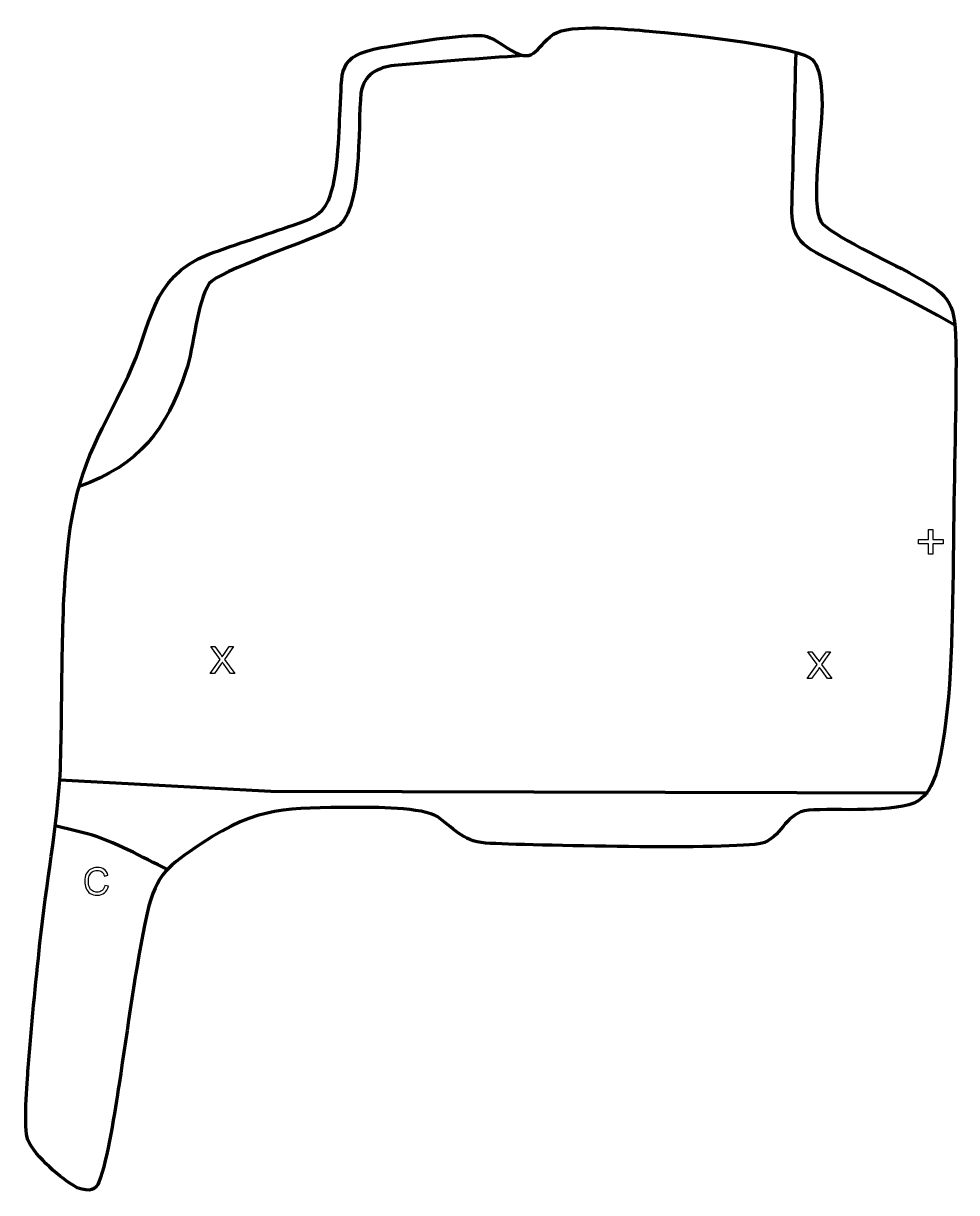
# Model space of a CAD drawing. Header units: millimetres. Extents: x 924 to 1555, y -93 to 699.
import ezdxf

# ---------------------------------------------------------------- set-up
doc = ezdxf.new("R2010")
doc.units = ezdxf.units.MM
doc.header["$MEASUREMENT"] = 0
doc.layers.add('layer 2', color=7, linetype='Continuous')
doc.layers.add('layer 3', color=7, linetype='Continuous')

msp = doc.modelspace()

# ---------------------------------------------------------------- linework, layer by layer
at = {"layer": 'layer 2', "color": 142, "lineweight": 158}
for points, knots in [([(1261.9556, 676.872), (1232.975, 674.6018), (1203.3892, 672.7807), (1174.5209, 670.0658), (1174.5209, 670.0658), (1163.4012, 669.02), (1153.408, 663.4256), (1151.9805, 651.4615), (1151.9805, 651.4615), (1149.4189, 628.6517), (1153.8266, 569.2919), (1133.9762, 559.7116), (1133.9762, 559.7116), (1117.9472, 551.9757), (1054.627, 530.4076), (1049.3074, 522.4881), (1049.3074, 522.4881), (1040.8593, 509.911), (1039.1071, 479.6213), (1033.5512, 463.0889), (1033.5512, 463.0889), (1020.2567, 423.5287), (1001.8821, 399.7499), (961.2231, 385.0556)], [0, 0, 0, 0, 0.14285714, 0.14285714, 0.14285714, 0.14285714, 0.28571429, 0.28571429, 0.28571429, 0.28571429, 0.42857143, 0.42857143, 0.42857143, 0.42857143, 0.57142857, 0.57142857, 0.57142857, 0.57142857, 0.71428571, 0.71428571, 0.71428571, 0.71428571, 1, 1, 1, 1]), ([(1553.9278, 494.2564), (1523.0078, 512.2731), (1491.1918, 526.6978), (1459.7659, 543.5798), (1459.7659, 543.5798), (1442.0304, 553.1073), (1443.312, 565.1189), (1443.8671, 582.9463), (1443.8671, 582.9463), (1444.8121, 614.8957), (1445.5505, 646.8364), (1446.3637, 678.7893)], [0, 0, 0, 0, 0.25, 0.25, 0.25, 0.25, 0.5, 0.5, 0.5, 0.5, 1, 1, 1, 1]), ([(948.1144, 186.5733), (948.1144, 186.5733), (1091.0787, 178.9034), (1091.0787, 178.9034), (1091.0787, 178.9034), (1091.0787, 178.9034), (1535.844, 177.7127), (1535.844, 177.7127)], [0, 0, 0, 0, 0.33333333, 0.33333333, 0.33333333, 0.33333333, 1, 1, 1, 1]), ([(1021.015, 125.9384), (1004.5077, 133.9518), (984.3137, 145.3244), (967.0051, 150.0883), (967.0051, 150.0883), (959.7397, 152.0879), (952.3758, 153.7089), (945.0697, 155.5506)], [0, 0, 0, 0, 0.33333333, 0.33333333, 0.33333333, 0.33333333, 1, 1, 1, 1])]:
    msp.add_open_spline(points, degree=3, knots=knots, dxfattribs=at)
at = {"layer": 'layer 2', "color": 142}
for points, knots in [([(1539.0277, 339.3634), (1539.0277, 339.3634), (1539.0277, 346.2779), (1539.0277, 346.2779), (1539.0277, 346.2779), (1539.0277, 346.2779), (1545.9068, 346.2779), (1545.9068, 346.2779), (1545.9068, 346.2779), (1545.9068, 346.2779), (1545.9068, 349.1707), (1545.9068, 349.1707), (1545.9068, 349.1707), (1545.9068, 349.1707), (1539.0277, 349.1707), (1539.0277, 349.1707), (1539.0277, 349.1707), (1539.0277, 349.1707), (1539.0277, 356.0498), (1539.0277, 356.0498), (1539.0277, 356.0498), (1539.0277, 356.0498), (1536.0996, 356.0498), (1536.0996, 356.0498), (1536.0996, 356.0498), (1536.0996, 356.0498), (1536.0996, 349.1707), (1536.0996, 349.1707), (1536.0996, 349.1707), (1536.0996, 349.1707), (1529.2204, 349.1707), (1529.2204, 349.1707), (1529.2204, 349.1707), (1529.2204, 349.1707), (1529.2204, 346.2779), (1529.2204, 346.2779), (1529.2204, 346.2779), (1529.2204, 346.2779), (1536.0996, 346.2779), (1536.0996, 346.2779), (1536.0996, 346.2779), (1536.0996, 346.2779), (1536.0996, 339.3634), (1536.0996, 339.3634), (1536.0996, 339.3634), (1536.0996, 339.3634), (1539.0277, 339.3634), (1539.0277, 339.3634)], [0, 0, 0, 0, 0.07692308, 0.07692308, 0.07692308, 0.07692308, 0.15384615, 0.15384615, 0.15384615, 0.15384615, 0.23076923, 0.23076923, 0.23076923, 0.23076923, 0.30769231, 0.30769231, 0.30769231, 0.30769231, 0.38461538, 0.38461538, 0.38461538, 0.38461538, 0.46153846, 0.46153846, 0.46153846, 0.46153846, 0.53846154, 0.53846154, 0.53846154, 0.53846154, 0.61538462, 0.61538462, 0.61538462, 0.61538462, 0.69230769, 0.69230769, 0.69230769, 0.69230769, 0.76923077, 0.76923077, 0.76923077, 0.76923077, 0.84615385, 0.84615385, 0.84615385, 0.84615385, 1, 1, 1, 1]), ([(1066.6021, 258.5772), (1066.6021, 258.5772), (1059.5748, 268.0133), (1059.5748, 268.0133), (1059.5748, 268.0133), (1059.5748, 268.0133), (1065.7639, 276.7636), (1065.7639, 276.7636), (1065.7639, 276.7636), (1065.7639, 276.7636), (1062.898, 276.7636), (1062.898, 276.7636), (1062.898, 276.7636), (1062.898, 276.7636), (1059.5833, 272.1112), (1059.5833, 272.1112), (1059.5833, 272.1112), (1058.8932, 271.146), (1058.4149, 270.4094), (1058.1397, 269.8971), (1058.1397, 269.8971), (1057.7291, 270.5321), (1057.2465, 271.2095), (1056.6919, 271.9249), (1056.6919, 271.9249), (1056.6919, 271.9249), (1053.0597, 276.7636), (1053.0597, 276.7636), (1053.0597, 276.7636), (1053.0597, 276.7636), (1050.4223, 276.7636), (1050.4223, 276.7636), (1050.4223, 276.7636), (1050.4223, 276.7636), (1056.7385, 268.1191), (1056.7385, 268.1191), (1056.7385, 268.1191), (1056.7385, 268.1191), (1049.9397, 258.5772), (1049.9397, 258.5772), (1049.9397, 258.5772), (1049.9397, 258.5772), (1052.8946, 258.5772), (1052.8946, 258.5772), (1052.8946, 258.5772), (1052.8946, 258.5772), (1057.4835, 265.0627), (1057.4835, 265.0627), (1057.4835, 265.0627), (1057.746, 265.431), (1057.9958, 265.7993), (1058.2286, 266.1633), (1058.2286, 266.1633), (1058.635, 265.5537), (1058.9229, 265.1262), (1059.1007, 264.8849), (1059.1007, 264.8849), (1059.1007, 264.8849), (1063.7108, 258.5772), (1063.7108, 258.5772), (1063.7108, 258.5772), (1063.7108, 258.5772), (1066.6021, 258.5772), (1066.6021, 258.5772)], [0, 0, 0, 0, 0.05882353, 0.05882353, 0.05882353, 0.05882353, 0.11764706, 0.11764706, 0.11764706, 0.11764706, 0.17647059, 0.17647059, 0.17647059, 0.17647059, 0.23529412, 0.23529412, 0.23529412, 0.23529412, 0.29411765, 0.29411765, 0.29411765, 0.29411765, 0.35294118, 0.35294118, 0.35294118, 0.35294118, 0.41176471, 0.41176471, 0.41176471, 0.41176471, 0.47058824, 0.47058824, 0.47058824, 0.47058824, 0.52941176, 0.52941176, 0.52941176, 0.52941176, 0.58823529, 0.58823529, 0.58823529, 0.58823529, 0.64705882, 0.64705882, 0.64705882, 0.64705882, 0.70588235, 0.70588235, 0.70588235, 0.70588235, 0.76470588, 0.76470588, 0.76470588, 0.76470588, 0.82352941, 0.82352941, 0.82352941, 0.82352941, 0.88235294, 0.88235294, 0.88235294, 0.88235294, 1, 1, 1, 1]), ([(1470.6209, 255.1376), (1470.6209, 255.1376), (1463.5936, 264.5737), (1463.5936, 264.5737), (1463.5936, 264.5737), (1463.5936, 264.5737), (1469.7827, 273.324), (1469.7827, 273.324), (1469.7827, 273.324), (1469.7827, 273.324), (1466.9168, 273.324), (1466.9168, 273.324), (1466.9168, 273.324), (1466.9168, 273.324), (1463.6021, 268.6716), (1463.6021, 268.6716), (1463.6021, 268.6716), (1462.912, 267.7064), (1462.4337, 266.9698), (1462.1585, 266.4575), (1462.1585, 266.4575), (1461.7479, 267.0925), (1461.2653, 267.7699), (1460.7107, 268.4853), (1460.7107, 268.4853), (1460.7107, 268.4853), (1457.0785, 273.324), (1457.0785, 273.324), (1457.0785, 273.324), (1457.0785, 273.324), (1454.4411, 273.324), (1454.4411, 273.324), (1454.4411, 273.324), (1454.4411, 273.324), (1460.7573, 264.6795), (1460.7573, 264.6795), (1460.7573, 264.6795), (1460.7573, 264.6795), (1453.9585, 255.1376), (1453.9585, 255.1376), (1453.9585, 255.1376), (1453.9585, 255.1376), (1456.9134, 255.1376), (1456.9134, 255.1376), (1456.9134, 255.1376), (1456.9134, 255.1376), (1461.5023, 261.6231), (1461.5023, 261.6231), (1461.5023, 261.6231), (1461.7648, 261.9914), (1462.0146, 262.3597), (1462.2474, 262.7237), (1462.2474, 262.7237), (1462.6538, 262.1141), (1462.9417, 261.6866), (1463.1195, 261.4453), (1463.1195, 261.4453), (1463.1195, 261.4453), (1467.7296, 255.1376), (1467.7296, 255.1376), (1467.7296, 255.1376), (1467.7296, 255.1376), (1470.6209, 255.1376), (1470.6209, 255.1376)], [0, 0, 0, 0, 0.05882353, 0.05882353, 0.05882353, 0.05882353, 0.11764706, 0.11764706, 0.11764706, 0.11764706, 0.17647059, 0.17647059, 0.17647059, 0.17647059, 0.23529412, 0.23529412, 0.23529412, 0.23529412, 0.29411765, 0.29411765, 0.29411765, 0.29411765, 0.35294118, 0.35294118, 0.35294118, 0.35294118, 0.41176471, 0.41176471, 0.41176471, 0.41176471, 0.47058824, 0.47058824, 0.47058824, 0.47058824, 0.52941176, 0.52941176, 0.52941176, 0.52941176, 0.58823529, 0.58823529, 0.58823529, 0.58823529, 0.64705882, 0.64705882, 0.64705882, 0.64705882, 0.70588235, 0.70588235, 0.70588235, 0.70588235, 0.76470588, 0.76470588, 0.76470588, 0.76470588, 0.82352941, 0.82352941, 0.82352941, 0.82352941, 0.88235294, 0.88235294, 0.88235294, 0.88235294, 1, 1, 1, 1]), ([(978.688, 115.2024), (978.688, 115.2024), (981.101, 114.5928), (981.101, 114.5928), (981.101, 114.5928), (980.5972, 112.6159), (979.6913, 111.113), (978.3832, 110.0759), (978.3832, 110.0759), (977.0751, 109.0387), (975.4749, 108.518), (973.5826, 108.518), (973.5826, 108.518), (971.6268, 108.518), (970.0351, 108.9159), (968.8074, 109.716), (968.8074, 109.716), (967.5797, 110.5119), (966.6484, 111.6676), (966.0092, 113.1789), (966.0092, 113.1789), (965.3699, 114.6944), (965.0482, 116.3158), (965.0482, 118.0515), (965.0482, 118.0515), (965.0482, 119.9438), (965.408, 121.5948), (966.1319, 123.0045), (966.1319, 123.0045), (966.8558, 124.4142), (967.8845, 125.4852), (969.218, 126.2176), (969.218, 126.2176), (970.5515, 126.9499), (972.0205, 127.314), (973.6207, 127.314), (973.6207, 127.314), (975.441, 127.314), (976.9693, 126.8526), (978.2054, 125.9255), (978.2054, 125.9255), (979.4458, 124.9984), (980.3094, 123.6987), (980.7962, 122.0223), (980.7962, 122.0223), (980.7962, 122.0223), (978.434, 121.4635), (978.434, 121.4635), (978.434, 121.4635), (978.0149, 122.7843), (977.4011, 123.7495), (976.601, 124.3507), (976.601, 124.3507), (975.8009, 124.956), (974.7933, 125.2566), (973.5784, 125.2566), (973.5784, 125.2566), (972.1856, 125.2566), (971.0172, 124.9222), (970.0816, 124.2533), (970.0816, 124.2533), (969.1461, 123.5844), (968.4857, 122.6827), (968.1089, 121.5567), (968.1089, 121.5567), (967.7279, 120.4264), (967.5374, 119.2622), (967.5374, 118.0642), (967.5374, 118.0642), (967.5374, 116.519), (967.7618, 115.1686), (968.2105, 114.0171), (968.2105, 114.0171), (968.6592, 112.8614), (969.3577, 112.002), (970.306, 111.4305), (970.306, 111.4305), (971.2543, 110.859), (972.2787, 110.5754), (973.3836, 110.5754), (973.3836, 110.5754), (974.7298, 110.5754), (975.8644, 110.9649), (976.7957, 111.7396), (976.7957, 111.7396), (977.727, 112.5185), (978.3578, 113.67), (978.688, 115.2024)], [0, 0, 0, 0, 0.04347826, 0.04347826, 0.04347826, 0.04347826, 0.08695652, 0.08695652, 0.08695652, 0.08695652, 0.13043478, 0.13043478, 0.13043478, 0.13043478, 0.17391304, 0.17391304, 0.17391304, 0.17391304, 0.2173913, 0.2173913, 0.2173913, 0.2173913, 0.26086957, 0.26086957, 0.26086957, 0.26086957, 0.30434783, 0.30434783, 0.30434783, 0.30434783, 0.34782609, 0.34782609, 0.34782609, 0.34782609, 0.39130435, 0.39130435, 0.39130435, 0.39130435, 0.43478261, 0.43478261, 0.43478261, 0.43478261, 0.47826087, 0.47826087, 0.47826087, 0.47826087, 0.52173913, 0.52173913, 0.52173913, 0.52173913, 0.56521739, 0.56521739, 0.56521739, 0.56521739, 0.60869565, 0.60869565, 0.60869565, 0.60869565, 0.65217391, 0.65217391, 0.65217391, 0.65217391, 0.69565217, 0.69565217, 0.69565217, 0.69565217, 0.73913043, 0.73913043, 0.73913043, 0.73913043, 0.7826087, 0.7826087, 0.7826087, 0.7826087, 0.82608696, 0.82608696, 0.82608696, 0.82608696, 0.86956522, 0.86956522, 0.86956522, 0.86956522, 0.91304348, 0.91304348, 0.91304348, 0.91304348, 1, 1, 1, 1])]:
    msp.add_open_spline(points, degree=3, knots=knots, dxfattribs=at)
at = {"layer": 'layer 3', "color": 242, "lineweight": 158}
msp.add_open_spline([(1346.9399, 693.3461), (1333.2148, 694.5165), (1292.8711, 698.5805), (1282.3601, 691.1939), (1282.3601, 691.1939), (1269.1258, 681.8936), (1269.9536, 669.3208), (1250.4246, 682.2835), (1250.4246, 682.2835), (1240.3926, 688.9425), (1237.4357, 690.4413), (1231.5713, 690.3846), (1231.5713, 690.3846), (1212.8759, 690.2041), (1184.3902, 685.4217), (1165.8104, 682.1479), (1165.8104, 682.1479), (1135.0382, 676.6285), (1139.5846, 666.0999), (1137.9295, 640.1834), (1137.9295, 640.1834), (1136.8274, 622.7908), (1136.6469, 594.1226), (1129.9104, 578.7666), (1129.9104, 578.7666), (1125.2123, 568.057), (1117.2843, 565.9763), (1106.8323, 562.2912), (1106.8323, 562.2912), (1087.6246, 555.5515), (1068.1246, 549.271), (1048.9995, 542.4361), (1048.9995, 542.4361), (1008.5496, 526.1749), (1010.8572, 494.2993), (994.3704, 459.5793), (994.3704, 459.5793), (973.1978, 415.9321), (960.2736, 398.3223), (954.0489, 347.9643), (954.0489, 347.9643), (948.3099, 296.1121), (950.3811, 245.5613), (948.5466, 193.7361), (948.5466, 193.7361), (946.5363, 154.7536), (938.7235, 115.3751), (934.7505, 76.2888), (934.7505, 76.2888), (931.9322, 48.4577), (928.7593, 19.6433), (926.8091, -8.1956), (926.8091, -8.1956), (926.1326, -17.8829), (923.5476, -49.641), (926.5537, -57.1237), (926.5537, -57.1237), (932.0061, -68.6577), (948.8596, -83.5625), (960.0004, -89.4292), (960.0004, -89.4292), (968.9124, -92.7569), (972.6402, -90.6148), (974.6517, -85.6367), (974.6517, -85.6367), (980.743, -70.0093), (985.5549, -36.6441), (988.2785, -19.426), (988.2785, -19.426), (994.2431, 18.8115), (999.2122, 58.6153), (1007.2302, 96.3572), (1007.2302, 96.3572), (1013.9621, 124.0834), (1021.5529, 128.014), (1044.0422, 143.5124), (1044.0422, 143.5124), (1083.0006, 169.1909), (1102.4115, 167.4047), (1147.1795, 167.9601), (1147.1795, 167.9601), (1159.9031, 168.0629), (1194.0874, 168.1163), (1203.9233, 161.488), (1203.9233, 161.488), (1217.3834, 152.0501), (1220.8549, 144.4023), (1239.5912, 143.5742), (1239.5912, 143.5742), (1274.2041, 142.0442), (1412.4748, 139.0148), (1425.0758, 144.1912), (1425.0758, 144.1912), (1438.119, 150.3293), (1439.2925, 164.2131), (1454.9206, 166.143), (1454.9206, 166.143), (1472.5449, 167.3517), (1515.5916, 163.9355), (1529.0004, 172.3749), (1529.0004, 172.3749), (1540.7175, 179.7495), (1543.3428, 199.3246), (1545.6742, 212.2274), (1545.6742, 212.2274), (1552.1852, 248.261), (1552.332, 303.7115), (1552.9823, 356.9656), (1552.9823, 356.9656), (1553.5527, 403.6827), (1555.0291, 448.2832), (1554.5137, 482.3805), (1554.5137, 482.3805), (1554.0585, 512.5001), (1548.773, 515.3924), (1523.2272, 529.7134), (1523.2272, 529.7134), (1511.9894, 535.8585), (1468.4242, 556.1402), (1463.1696, 564.3916), (1463.1696, 564.3916), (1456.1369, 576.9127), (1463.3387, 621.389), (1463.8851, 638.456), (1463.8851, 638.456), (1464.1626, 647.1251), (1464.3584, 670.3691), (1455.7549, 675.2474), (1455.7549, 675.2474), (1439.2431, 684.6098), (1369.2062, 691.4574), (1346.9399, 693.3461)], degree=3, knots=[0, 0, 0, 0, 0.02941176, 0.02941176, 0.02941176, 0.02941176, 0.05882353, 0.05882353, 0.05882353, 0.05882353, 0.08823529, 0.08823529, 0.08823529, 0.08823529, 0.11764706, 0.11764706, 0.11764706, 0.11764706, 0.14705882, 0.14705882, 0.14705882, 0.14705882, 0.17647059, 0.17647059, 0.17647059, 0.17647059, 0.20588235, 0.20588235, 0.20588235, 0.20588235, 0.23529412, 0.23529412, 0.23529412, 0.23529412, 0.26470588, 0.26470588, 0.26470588, 0.26470588, 0.29411765, 0.29411765, 0.29411765, 0.29411765, 0.32352941, 0.32352941, 0.32352941, 0.32352941, 0.35294118, 0.35294118, 0.35294118, 0.35294118, 0.38235294, 0.38235294, 0.38235294, 0.38235294, 0.41176471, 0.41176471, 0.41176471, 0.41176471, 0.44117647, 0.44117647, 0.44117647, 0.44117647, 0.47058824, 0.47058824, 0.47058824, 0.47058824, 0.5, 0.5, 0.5, 0.5, 0.52941176, 0.52941176, 0.52941176, 0.52941176, 0.55882353, 0.55882353, 0.55882353, 0.55882353, 0.58823529, 0.58823529, 0.58823529, 0.58823529, 0.61764706, 0.61764706, 0.61764706, 0.61764706, 0.64705882, 0.64705882, 0.64705882, 0.64705882, 0.67647059, 0.67647059, 0.67647059, 0.67647059, 0.70588235, 0.70588235, 0.70588235, 0.70588235, 0.73529412, 0.73529412, 0.73529412, 0.73529412, 0.76470588, 0.76470588, 0.76470588, 0.76470588, 0.79411765, 0.79411765, 0.79411765, 0.79411765, 0.82352941, 0.82352941, 0.82352941, 0.82352941, 0.85294118, 0.85294118, 0.85294118, 0.85294118, 0.88235294, 0.88235294, 0.88235294, 0.88235294, 0.91176471, 0.91176471, 0.91176471, 0.91176471, 0.94117647, 0.94117647, 0.94117647, 0.94117647, 1, 1, 1, 1], dxfattribs=at)

doc.saveas('drawing.dxf')
